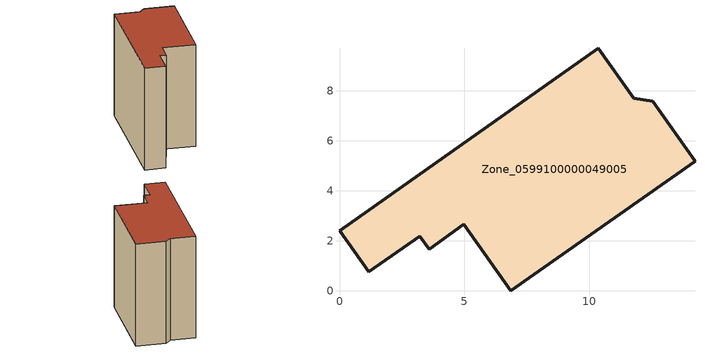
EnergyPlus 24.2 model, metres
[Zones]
Zone_0599100000049005
 floor ground (C_G): 3.22,2.19 1.17,0.75 0,2.41 10.36,9.7 11.77,7.7 12.53,7.58 14.23,5.18 6.85,0 4.98,2.65 3.59,1.66 z0
 wall outside (C_F): 6.85,0 14.23,5.18 12.53,7.58 11.77,7.7 10.36,9.7 0,2.41 1.17,0.75 3.22,2.19 3.59,1.66 4.98,2.65 6.85,0 z0:10.53
 roof outside (C_R): 11.77,7.7 10.36,9.7 0,2.41 1.17,0.75 3.22,2.19 3.59,1.66 4.98,2.65 6.85,0 14.23,5.18 12.53,7.58 z10.53
[BUILDING]
Pand.0599100000049005: North Axis=0; Terrain=City; Loads Convergence Tolerance Value=0.04; Temperature Convergence Tolerance Value=0.4; Solar Distribution=FullExterior; Maximum Number of Warmup Days=25; Minimum Number of Warmup Days=1
[Site:Location]
Rotterdam.The.Hague.AP_ZH_NLD Design_Conditions: Latitude=51.96; Longitude=4.45; Time Zone=1; Elevation=-4.5
[SITE:GROUNDTEMPERATURE:BUILDINGSURFACE]
18, 18, 18, 18, 18, 18, 18, 18, 18, 18, 18, 18
[MATERIAL] Thermal Absorptance=0.9; Solar Absorptance=0.7; Visible Absorptance=0.7
Name | Roughness | Thickness | Conductivity | Density | Specific Heat
G.TI.1946 | MediumSmooth | 0.15 | 1 | 540 | 1210
F.TI.1946 | Rough | 0.3 | 0.857143 | 1920 | 840
R.TI.1946 | MediumRough | 0.2 | 0.1 | 1500 | 1000
[CONSTRUCTION]
C_G: G.TI.1946
C_F: F.TI.1946
C_R: R.TI.1946
[ZONE]
Zone_0599100000049005: Type=1; Multiplier=1; Ceiling Height=Autocalculate; Volume=Autocalculate; Floor Area=autocalculate; Part of Total Floor Area=Yes
[ZONEINFILTRATION:DESIGNFLOWRATE]
Infil_Zone_0599100000049005: Zone or ZoneList or Space or SpaceList=Zone_0599100000049005; Schedule=AlwaysOn; Design Flow Rate Calculation Method=Flow/Area; Flow Rate per Floor Area=0.003; Constant Term Coefficient=1; Temperature Term Coefficient=0; Velocity Term Coefficient=0; Velocity Squared Term Coefficient=0
[HVACTEMPLATE:ZONE:IDEALLOADSAIRSYSTEM]
Zone_0599100000049005: Maximum Heating Supply Air Temperature=50; Minimum Cooling Supply Air Temperature=13; Maximum Heating Supply Air Humidity Ratio=0.0156; Minimum Cooling Supply Air Humidity Ratio=0.0077; Heating Limit=NoLimit; Cooling Limit=NoLimit; Dehumidification Control Type=ConstantSensibleHeatRatio; Cooling Sensible Heat Ratio=0.7; Dehumidification Setpoint=60; Humidification Control Type=None; Humidification Setpoint=30; Outdoor Air Method=None; Outdoor Air Flow Rate per Person=0.00944; Outdoor Air Flow Rate per Zone Floor Area=0; Outdoor Air Flow Rate per Zone=0; Demand Controlled Ventilation Type=None; Outdoor Air Economizer Type=NoEconomizer; Heat Recovery Type=None; Sensible Heat Recovery Effectiveness=0.7; Latent Heat Recovery Effectiveness=0.65
[ZONECONTROL:THERMOSTAT]
ThermostatControl_Zone_0599100000049005: Zone or ZoneList=Zone_0599100000049005; Control Type Schedule=DualSetpointControlType; Control 1=Thermostat_Zone_0599100000049005; Temperature Difference Between Cutout And Setpoint=0
[THERMOSTATSETPOINT:DUALSETPOINT]
Thermostat_Zone_0599100000049005: Heating Setpoint Temperature Schedule=HeatingSetpoint_Zone_0599100000049005; Cooling Setpoint Temperature Schedule=CoolingSetpoint_Zone_0599100000049005
[SCHEDULE:COMPACT]
HeatingSetpoint_Zone_0599100000049005: Through: 12/31, For: AllDays, Until: 24:00, 21
CoolingSetpoint_Zone_0599100000049005: Through: 12/31, For: AllDays, Until: 24:00, 24
DualSetpointControlType: Through: 12/31, For: AllDays, Until: 24:00, 4
AlwaysOn: Through: 12/31, For: AllDays, Until: 24:00, 1
